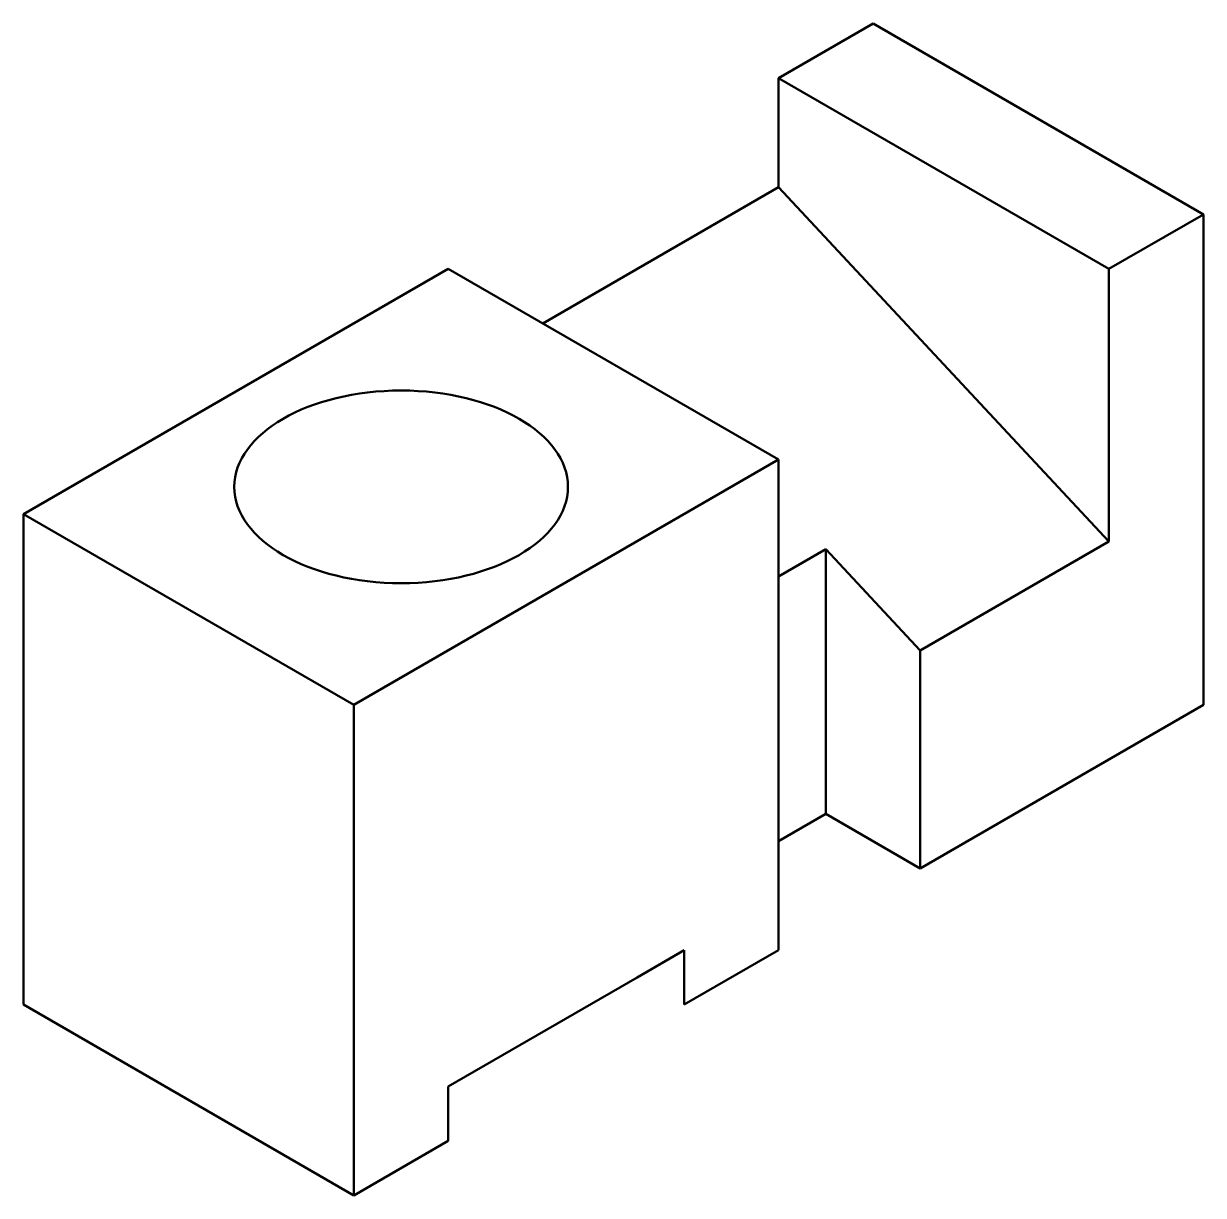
# Model space of a CAD drawing. Header units: millimetres. Extents: x 218 to 1300, y -302 to 773.
import ezdxf

# ---------------------------------------------------------------- set-up
doc = ezdxf.new("R2010")
doc.units = ezdxf.units.MM
doc.layers.add('Contorno', color=250, linetype='Continuous', lineweight=50)

msp = doc.modelspace()

# ---------------------------------------------------------------- linework, layer by layer
at = {"layer": 'Contorno'}
for p, q in [((910.3, 723), (996.9, 773)), ((996.9, 773), (1300, 598)), ((1213.4, 548), (910.3, 723)), ((910.3, 723), (910.3, 623)), ((910.3, 623), (693.8, 498)), ((910.3, 623), (1213.4, 298)), ((1213.4, 548), (1300, 598)), ((1300, 598), (1300, 148)), ((607.2, 548), (217.5, 323)), ((910.3, 373), (607.2, 548)), ((1213.4, 298), (1213.4, 548)), ((520.6, 148), (910.3, 373)), ((910.3, -77), (910.3, 373)), ((217.5, 323), (520.6, 148)), ((217.5, 323), (217.5, -127)), ((1040.2, 198), (1213.4, 298)), ((953.6, 290.9), (910.3, 265.9)), ((953.6, 290.9), (1040.2, 198)), ((953.6, 288), (953.6, 290.9)), ((953.6, 288), (953.6, 290.9)), ((953.6, 288), (953.6, 48)), ((1040.2, 198), (1040.2, -2)), ((1040.2, -2), (1040.2, 198)), ((910.3, -77), (910.3, 163)), ((520.6, 148), (520.6, -302)), ((1040.2, -2), (1300, 148)), ((953.6, 48), (910.3, 23)), ((1040.2, -2), (953.6, 48)), ((780.4, -102), (823.7, -77)), ((823.7, -77), (823.7, -127)), ((823.7, -127), (910.3, -77)), ((607.2, -202), (780.4, -102)), ((217.5, -127), (520.6, -302)), ((607.2, -252), (607.2, -202)), ((520.6, -302), (607.2, -252))]:
    msp.add_line(p, q, dxfattribs=at)
msp.add_ellipse((563.9, 348), major_axis=(-153.1, 0), ratio=0.57735, dxfattribs=at)

doc.saveas('drawing.dxf')
